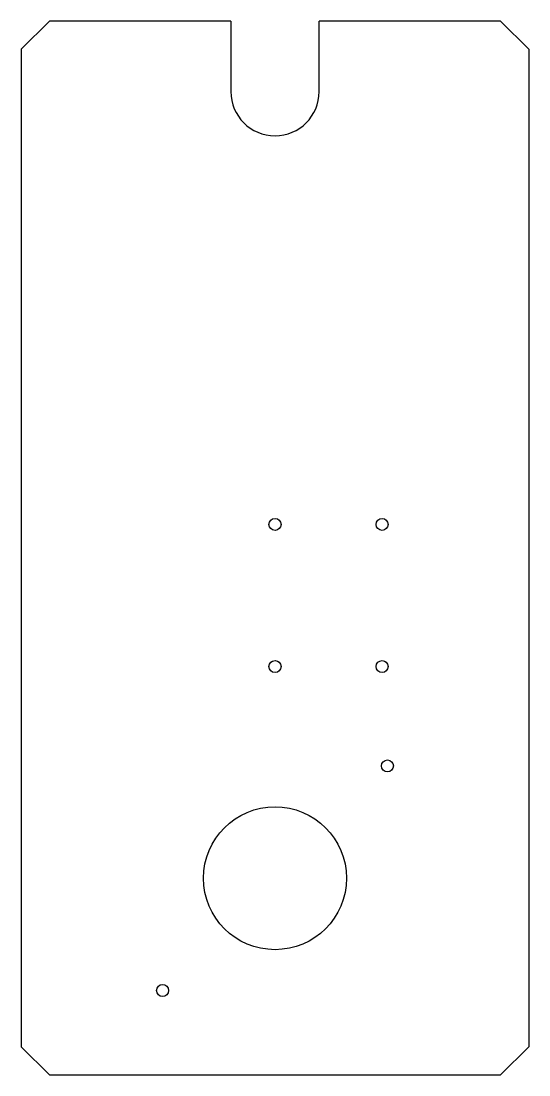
# Model space of a CAD drawing. Header units: millimetres. Extents: x -72 to 72, y -6 to 293.
import ezdxf

# ---------------------------------------------------------------- set-up
doc = ezdxf.new("R2010")
doc.units = ezdxf.units.MM

msp = doc.modelspace()

# ---------------------------------------------------------------- linework, layer by layer
at = {"color": 7, "linetype": 'Continuous', "lineweight": 25}
for p, q in [((-63.88, 292.95), (-71.88, 284.95)), ((-12.5, 292.95), (-63.88, 292.95)), ((-12.5, 292.95), (-12.5, 272.95)), ((63.88, 292.95), (12.5, 292.95)), ((12.5, 272.95), (12.5, 292.95)), ((63.88, 292.95), (71.88, 284.95)), ((-71.88, 284.95), (-71.88, 2.25)), ((71.88, 284.95), (71.88, 2.25)), ((-71.88, 2.25), (-63.88, -5.75)), ((71.88, 2.25), (63.88, -5.75)), ((-63.88, -5.75), (63.88, -5.75))]:
    msp.add_line(p, q, dxfattribs=at)
for centre, radius in [((0, 150.3), 1.7), ((30.3, 150.3), 1.7), ((0, 110), 1.7), ((30.3, 110), 1.7), ((31.82, 81.82), 1.7), ((0, 50), 20.25), ((-31.82, 18.18), 1.7)]:
    msp.add_circle(centre, radius, dxfattribs=at)
msp.add_arc((0, 272.95), 12.5, 180, 0, dxfattribs=at)

doc.saveas('drawing.dxf')
